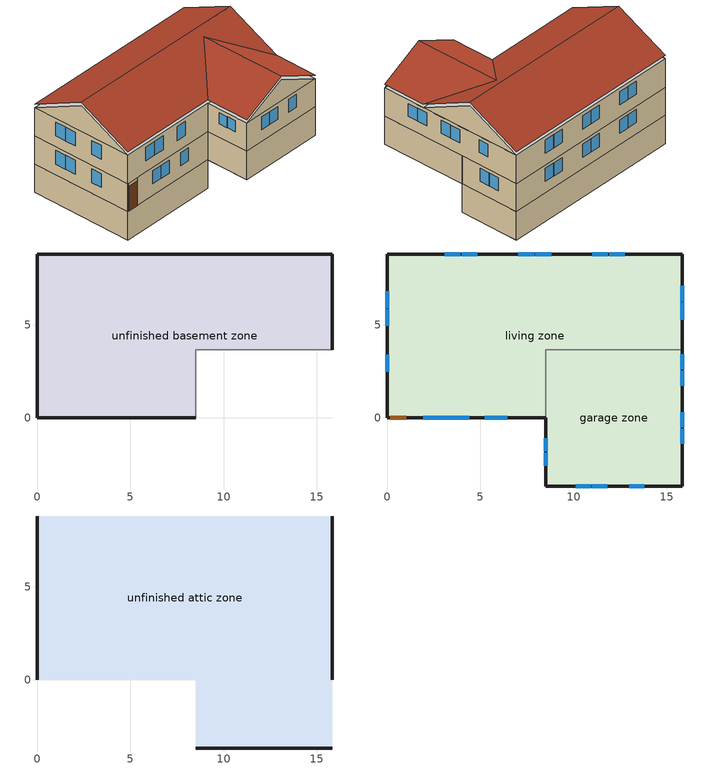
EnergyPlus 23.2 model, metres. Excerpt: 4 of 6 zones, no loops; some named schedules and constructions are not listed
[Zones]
unfinished basement zone
 floor foundation (FloorFndGrndUnfinB): 0,0 0,8.8 15.84,8.8 15.84,3.66 8.52,3.66 8.52,0 z-2.44
 wall foundation (WallFndGrndUnfinB): 15.84,3.66 15.84,8.8 0,8.8 0,0 8.52,0 z-2.44:0
 wall adiabatic (WallIntUnfinUninsUnfin): 8.52,0 8.52,3.66 15.84,3.66 z-2.44:0
garage zone
 floor foundation (FloorFndGrndUnfinSlab): 8.52,-3.66 8.52,3.66 15.84,3.66 15.84,-3.66 z0
 wall outside (WallExtUninsUnfin): 8.52,0 8.52,-3.66 15.84,-3.66 15.84,3.66 z0:2.44
 wall to living zone (WallIntFinInsUnfin Reversed): 15.84,3.66 8.52,3.66 8.52,0 z0:2.44
living zone
 floor to garage zone (FloorFinInsUnfin): 15.84,3.66 15.84,-3.66 8.52,-3.66 8.52,3.66 z2.44
 floor to unfinished basement zone (FloorUnfinBInsFin Reversed): 0,0 0,8.8 15.84,8.8 15.84,3.66 8.52,3.66 8.52,0 z0
 wall outside (WallExtInsFin): 15.84,3.66 15.84,8.8 0,8.8 0,0 0.13,0 1.05,0 8.52,0 z0:2.44; 0,8.8 0,0 8.52,0 8.52,-3.66 15.84,-3.66 15.84,8.8 0,8.8 z2.44:4.88
 window (WindowConstruction): 15.84,5.36 15.84,6.2 / 15.84,6.26 15.84,7.1 z1.01:2.13; 2.68,0 3.51,0 / 3.57,0 4.4,0 / 5.62,0 6.45,0 z1.03:2.13; 0,6.79 0,5.9 / 0,5.84 0,4.94 / 0,3.38 0,2.48 z3.38:4.57; 12.76,8.8 11.91,8.8 / 11.85,8.8 11,8.8 / 8.8,8.8 7.95,8.8 / 7.89,8.8 7.04,8.8 / 4.84,8.8 3.99,8.8 / 3.93,8.8 3.08,8.8 z3.44:4.57; 15.84,-1.4 15.84,-0.57 / 15.84,-0.51 15.84,0.31 / 15.84,1.71 15.84,2.54 / 15.84,2.6 15.84,3.43 / 15.84,5.27 15.84,6.1 z3.47:4.57; 10.11,-3.66 10.93,-3.66 / 10.99,-3.66 11.81,-3.66 / 12.99,-3.66 13.81,-3.66 z3.48:4.57; 8.52,-1.09 8.52,-1.8 / 8.52,-1.86 8.52,-2.57 z3.63:4.57; 1.93,0 2.81,0 / 2.87,0 3.76,0 / 5.24,0 6.12,0 z3.39:4.57; 0,6.79 0,5.9 / 0,5.84 0,4.94 / 0,3.38 0,2.48 z0.94:2.13; 12.76,8.8 11.91,8.8 / 11.85,8.8 11,8.8 / 8.8,8.8 7.95,8.8 / 7.89,8.8 7.04,8.8 / 4.84,8.8 3.99,8.8 / 3.93,8.8 3.08,8.8 z1:2.13
 door (Door): 0.15,0 1.02,0 z0:2.13
unfinished attic zone
 floor to living zone (FloorFinInsUnfinAttic): 15.84,8.8 15.84,0 0,0 0,8.8 z4.88; 8.52,-3.66 8.52,0 15.84,0 15.84,-3.66 z4.88
 wall outside (WallExtUninsUnfin): 0,4.4,7.08 0,8.8,4.88 0,0,4.88; 15.84,4.4,7.08 15.84,0,4.88 15.84,8.8,4.88; 8.52,-3.66,4.88 15.84,-3.66,4.88 12.18,-3.66,6.71
 roof outside (RoofUnfinInsExt): 0,4.4,7.38 15.84,4.4,7.38 15.84,8.8,5.18 0,8.8,5.18; 8.52,0,5.18 8.52,-3.66,5.18 12.18,-3.66,7.01 12.18,3.66,7.01; 15.84,0,5.18 12.18,3.66,7.01 12.18,-3.66,7.01 15.84,-3.66,5.18; 0,4.4,7.38 0,0,5.18 8.52,0,5.18 12.18,3.66,7.01 15.84,0,5.18 15.84,4.4,7.38
[Schedule:Week:Daily]
res hot water distribution schedule Week Rule - Nov4-Nov24: res hot water distribution schedule allday11, res hot water distribution schedule allday11, res hot water distribution schedule allday11, res hot water distribution schedule allday11, res hot water distribution schedule allday11, res hot water distribution schedule allday11, res hot water distribution schedule allday11, Schedule Day 9, Schedule Day 9, Schedule Day 9, Schedule Day 9, Schedule Day 9
res hot water distribution schedule Week Rule - Nov25-Dec1: res hot water distribution schedule allday11, res hot water distribution schedule allday11, res hot water distribution schedule allday11, res hot water distribution schedule allday11, res hot water distribution schedule allday11, res hot water distribution schedule allday11, res hot water distribution schedule allday12, Schedule Day 9, Schedule Day 9, Schedule Day 9, Schedule Day 9, Schedule Day 9
res hot water distribution schedule Week Rule - Dec2-Dec31: res hot water distribution schedule allday12, res hot water distribution schedule allday12, res hot water distribution schedule allday12, res hot water distribution schedule allday12, res hot water distribution schedule allday12, res hot water distribution schedule allday12, res hot water distribution schedule allday12, Schedule Day 9, Schedule Day 9, Schedule Day 9, Schedule Day 9, Schedule Day 9
res lighting exterior Week Rule - Jan1-Jan6: Schedule Day 31, res lighting exterior allday1, res lighting exterior allday1, res lighting exterior allday1, res lighting exterior allday1, res lighting exterior allday1, res lighting exterior allday1, Schedule Day 31, res lighting exterior summer design, res lighting exterior winter design, Schedule Day 31, Schedule Day 31
res lighting exterior Week Rule - Jan7-Jan27: res lighting exterior allday1, res lighting exterior allday1, res lighting exterior allday1, res lighting exterior allday1, res lighting exterior allday1, res lighting exterior allday1, res lighting exterior allday1, Schedule Day 31, res lighting exterior summer design, res lighting exterior winter design, Schedule Day 31, Schedule Day 31
res lighting exterior Week Rule - Jan28-Feb3: res lighting exterior allday1, res lighting exterior allday1, res lighting exterior allday1, res lighting exterior allday1, res lighting exterior allday2, res lighting exterior allday2, res lighting exterior allday2, Schedule Day 31, res lighting exterior summer design, res lighting exterior winter design, Schedule Day 31, Schedule Day 31
res lighting exterior Week Rule - Feb4-Feb24: res lighting exterior allday2, res lighting exterior allday2, res lighting exterior allday2, res lighting exterior allday2, res lighting exterior allday2, res lighting exterior allday2, res lighting exterior allday2, Schedule Day 31, res lighting exterior summer design, res lighting exterior winter design, Schedule Day 31, Schedule Day 31
res lighting exterior Week Rule - Feb25-Mar3: res lighting exterior allday2, res lighting exterior allday2, res lighting exterior allday2, res lighting exterior allday2, res lighting exterior allday3, res lighting exterior allday3, res lighting exterior allday3, Schedule Day 31, res lighting exterior summer design, res lighting exterior winter design, Schedule Day 31, Schedule Day 31
res lighting exterior Week Rule - Mar4-Mar31: res lighting exterior allday3, res lighting exterior allday3, res lighting exterior allday3, res lighting exterior allday3, res lighting exterior allday3, res lighting exterior allday3, res lighting exterior allday3, Schedule Day 31, res lighting exterior summer design, res lighting exterior winter design, Schedule Day 31, Schedule Day 31
res lighting exterior Week Rule - Apr1-Apr28: res lighting exterior allday4, res lighting exterior allday4, res lighting exterior allday4, res lighting exterior allday4, res lighting exterior allday4, res lighting exterior allday4, res lighting exterior allday4, Schedule Day 31, res lighting exterior summer design, res lighting exterior winter design, Schedule Day 31, Schedule Day 31
res lighting exterior Week Rule - Apr29-May5: res lighting exterior allday4, res lighting exterior allday4, res lighting exterior allday5, res lighting exterior allday5, res lighting exterior allday5, res lighting exterior allday5, res lighting exterior allday5, Schedule Day 31, res lighting exterior summer design, res lighting exterior winter design, Schedule Day 31, Schedule Day 31
res lighting exterior Week Rule - May6-May26: res lighting exterior allday5, res lighting exterior allday5, res lighting exterior allday5, res lighting exterior allday5, res lighting exterior allday5, res lighting exterior allday5, res lighting exterior allday5, Schedule Day 31, res lighting exterior summer design, res lighting exterior winter design, Schedule Day 31, Schedule Day 31
res lighting exterior Week Rule - May27-Jun2: res lighting exterior allday5, res lighting exterior allday5, res lighting exterior allday5, res lighting exterior allday5, res lighting exterior allday5, res lighting exterior allday6, res lighting exterior allday6, Schedule Day 31, res lighting exterior summer design, res lighting exterior winter design, Schedule Day 31, Schedule Day 31
res lighting exterior Week Rule - Jun3-Jun30: res lighting exterior allday6, res lighting exterior allday6, res lighting exterior allday6, res lighting exterior allday6, res lighting exterior allday6, res lighting exterior allday6, res lighting exterior allday6, Schedule Day 31, res lighting exterior summer design, res lighting exterior winter design, Schedule Day 31, Schedule Day 31
res lighting exterior Week Rule - Jul1-Jul28: res lighting exterior allday7, res lighting exterior allday7, res lighting exterior allday7, res lighting exterior allday7, res lighting exterior allday7, res lighting exterior allday7, res lighting exterior allday7, Schedule Day 31, res lighting exterior summer design, res lighting exterior winter design, Schedule Day 31, Schedule Day 31
res lighting exterior Week Rule - Jul29-Aug4: res lighting exterior allday7, res lighting exterior allday7, res lighting exterior allday7, res lighting exterior allday8, res lighting exterior allday8, res lighting exterior allday8, res lighting exterior allday8, Schedule Day 31, res lighting exterior summer design, res lighting exterior winter design, Schedule Day 31, Schedule Day 31
res lighting exterior Week Rule - Aug5-Aug25: res lighting exterior allday8, res lighting exterior allday8, res lighting exterior allday8, res lighting exterior allday8, res lighting exterior allday8, res lighting exterior allday8, res lighting exterior allday8, Schedule Day 31, res lighting exterior summer design, res lighting exterior winter design, Schedule Day 31, Schedule Day 31
res lighting exterior Week Rule - Aug26-Sep1: res lighting exterior allday8, res lighting exterior allday8, res lighting exterior allday8, res lighting exterior allday8, res lighting exterior allday8, res lighting exterior allday8, res lighting exterior allday9, Schedule Day 31, res lighting exterior summer design, res lighting exterior winter design, Schedule Day 31, Schedule Day 31
res lighting exterior Week Rule - Sep2-Sep29: res lighting exterior allday9, res lighting exterior allday9, res lighting exterior allday9, res lighting exterior allday9, res lighting exterior allday9, res lighting exterior allday9, res lighting exterior allday9, Schedule Day 31, res lighting exterior summer design, res lighting exterior winter design, Schedule Day 31, Schedule Day 31
res lighting exterior Week Rule - Sep30-Oct6: res lighting exterior allday9, res lighting exterior allday10, res lighting exterior allday10, res lighting exterior allday10, res lighting exterior allday10, res lighting exterior allday10, res lighting exterior allday10, Schedule Day 31, res lighting exterior summer design, res lighting exterior winter design, Schedule Day 31, Schedule Day 31
res lighting exterior Week Rule - Oct7-Oct27: res lighting exterior allday10, res lighting exterior allday10, res lighting exterior allday10, res lighting exterior allday10, res lighting exterior allday10, res lighting exterior allday10, res lighting exterior allday10, Schedule Day 31, res lighting exterior summer design, res lighting exterior winter design, Schedule Day 31, Schedule Day 31
res lighting exterior Week Rule - Oct28-Nov3: res lighting exterior allday10, res lighting exterior allday10, res lighting exterior allday10, res lighting exterior allday10, res lighting exterior allday11, res lighting exterior allday11, res lighting exterior allday11, Schedule Day 31, res lighting exterior summer design, res lighting exterior winter design, Schedule Day 31, Schedule Day 31
res lighting exterior Week Rule - Nov4-Nov24: res lighting exterior allday11, res lighting exterior allday11, res lighting exterior allday11, res lighting exterior allday11, res lighting exterior allday11, res lighting exterior allday11, res lighting exterior allday11, Schedule Day 31, res lighting exterior summer design, res lighting exterior winter design, Schedule Day 31, Schedule Day 31
res lighting exterior Week Rule - Nov25-Dec1: res lighting exterior allday11, res lighting exterior allday11, res lighting exterior allday11, res lighting exterior allday11, res lighting exterior allday11, res lighting exterior allday11, res lighting exterior allday12, Schedule Day 31, res lighting exterior summer design, res lighting exterior winter design, Schedule Day 31, Schedule Day 31
res lighting exterior Week Rule - Dec2-Dec31: res lighting exterior allday12, res lighting exterior allday12, res lighting exterior allday12, res lighting exterior allday12, res lighting exterior allday12, res lighting exterior allday12, res lighting exterior allday12, Schedule Day 31, res lighting exterior summer design, res lighting exterior winter design, Schedule Day 31, Schedule Day 31
res misc plug loads schedule Week Rule - Jan1-Jan6: Schedule Day 34, res misc plug loads schedule allday1, res misc plug loads schedule allday1, res misc plug loads schedule allday1, res misc plug loads schedule allday1, res misc plug loads schedule allday1, res misc plug loads schedule allday1, Schedule Day 34, res misc plug loads schedule summer design, res misc plug loads schedule winter design, Schedule Day 34, Schedule Day 34
res misc plug loads schedule Week Rule - Jan7-Jan27: res misc plug loads schedule allday1, res misc plug loads schedule allday1, res misc plug loads schedule allday1, res misc plug loads schedule allday1, res misc plug loads schedule allday1, res misc plug loads schedule allday1, res misc plug loads schedule allday1, Schedule Day 34, res misc plug loads schedule summer design, res misc plug loads schedule winter design, Schedule Day 34, Schedule Day 34
res misc plug loads schedule Week Rule - Jan28-Feb3: res misc plug loads schedule allday1, res misc plug loads schedule allday1, res misc plug loads schedule allday1, res misc plug loads schedule allday1, res misc plug loads schedule allday2, res misc plug loads schedule allday2, res misc plug loads schedule allday2, Schedule Day 34, res misc plug loads schedule summer design, res misc plug loads schedule winter design, Schedule Day 34, Schedule Day 34
res misc plug loads schedule Week Rule - Feb4-Feb24: res misc plug loads schedule allday2, res misc plug loads schedule allday2, res misc plug loads schedule allday2, res misc plug loads schedule allday2, res misc plug loads schedule allday2, res misc plug loads schedule allday2, res misc plug loads schedule allday2, Schedule Day 34, res misc plug loads schedule summer design, res misc plug loads schedule winter design, Schedule Day 34, Schedule Day 34
res misc plug loads schedule Week Rule - Feb25-Mar3: res misc plug loads schedule allday2, res misc plug loads schedule allday2, res misc plug loads schedule allday2, res misc plug loads schedule allday2, res misc plug loads schedule allday3, res misc plug loads schedule allday3, res misc plug loads schedule allday3, Schedule Day 34, res misc plug loads schedule summer design, res misc plug loads schedule winter design, Schedule Day 34, Schedule Day 34
res misc plug loads schedule Week Rule - Mar4-Mar31: res misc plug loads schedule allday3, res misc plug loads schedule allday3, res misc plug loads schedule allday3, res misc plug loads schedule allday3, res misc plug loads schedule allday3, res misc plug loads schedule allday3, res misc plug loads schedule allday3, Schedule Day 34, res misc plug loads schedule summer design, res misc plug loads schedule winter design, Schedule Day 34, Schedule Day 34
res misc plug loads schedule Week Rule - Apr1-Apr28: res misc plug loads schedule allday4, res misc plug loads schedule allday4, res misc plug loads schedule allday4, res misc plug loads schedule allday4, res misc plug loads schedule allday4, res misc plug loads schedule allday4, res misc plug loads schedule allday4, Schedule Day 34, res misc plug loads schedule summer design, res misc plug loads schedule winter design, Schedule Day 34, Schedule Day 34
res misc plug loads schedule Week Rule - Apr29-May5: res misc plug loads schedule allday4, res misc plug loads schedule allday4, res misc plug loads schedule allday5, res misc plug loads schedule allday5, res misc plug loads schedule allday5, res misc plug loads schedule allday5, res misc plug loads schedule allday5, Schedule Day 34, res misc plug loads schedule summer design, res misc plug loads schedule winter design, Schedule Day 34, Schedule Day 34
res misc plug loads schedule Week Rule - May6-May26: res misc plug loads schedule allday5, res misc plug loads schedule allday5, res misc plug loads schedule allday5, res misc plug loads schedule allday5, res misc plug loads schedule allday5, res misc plug loads schedule allday5, res misc plug loads schedule allday5, Schedule Day 34, res misc plug loads schedule summer design, res misc plug loads schedule winter design, Schedule Day 34, Schedule Day 34
res misc plug loads schedule Week Rule - May27-Jun2: res misc plug loads schedule allday5, res misc plug loads schedule allday5, res misc plug loads schedule allday5, res misc plug loads schedule allday5, res misc plug loads schedule allday5, res misc plug loads schedule allday6, res misc plug loads schedule allday6, Schedule Day 34, res misc plug loads schedule summer design, res misc plug loads schedule winter design, Schedule Day 34, Schedule Day 34
res misc plug loads schedule Week Rule - Jun3-Jun30: res misc plug loads schedule allday6, res misc plug loads schedule allday6, res misc plug loads schedule allday6, res misc plug loads schedule allday6, res misc plug loads schedule allday6, res misc plug loads schedule allday6, res misc plug loads schedule allday6, Schedule Day 34, res misc plug loads schedule summer design, res misc plug loads schedule winter design, Schedule Day 34, Schedule Day 34
res misc plug loads schedule Week Rule - Jul1-Jul28: res misc plug loads schedule allday7, res misc plug loads schedule allday7, res misc plug loads schedule allday7, res misc plug loads schedule allday7, res misc plug loads schedule allday7, res misc plug loads schedule allday7, res misc plug loads schedule allday7, Schedule Day 34, res misc plug loads schedule summer design, res misc plug loads schedule winter design, Schedule Day 34, Schedule Day 34
res misc plug loads schedule Week Rule - Jul29-Aug4: res misc plug loads schedule allday7, res misc plug loads schedule allday7, res misc plug loads schedule allday7, res misc plug loads schedule allday8, res misc plug loads schedule allday8, res misc plug loads schedule allday8, res misc plug loads schedule allday8, Schedule Day 34, res misc plug loads schedule summer design, res misc plug loads schedule winter design, Schedule Day 34, Schedule Day 34
res misc plug loads schedule Week Rule - Aug5-Aug25: res misc plug loads schedule allday8, res misc plug loads schedule allday8, res misc plug loads schedule allday8, res misc plug loads schedule allday8, res misc plug loads schedule allday8, res misc plug loads schedule allday8, res misc plug loads schedule allday8, Schedule Day 34, res misc plug loads schedule summer design, res misc plug loads schedule winter design, Schedule Day 34, Schedule Day 34
res misc plug loads schedule Week Rule - Aug26-Sep1: res misc plug loads schedule allday8, res misc plug loads schedule allday8, res misc plug loads schedule allday8, res misc plug loads schedule allday8, res misc plug loads schedule allday8, res misc plug loads schedule allday8, res misc plug loads schedule allday9, Schedule Day 34, res misc plug loads schedule summer design, res misc plug loads schedule winter design, Schedule Day 34, Schedule Day 34
res misc plug loads schedule Week Rule - Sep2-Sep29: res misc plug loads schedule allday9, res misc plug loads schedule allday9, res misc plug loads schedule allday9, res misc plug loads schedule allday9, res misc plug loads schedule allday9, res misc plug loads schedule allday9, res misc plug loads schedule allday9, Schedule Day 34, res misc plug loads schedule summer design, res misc plug loads schedule winter design, Schedule Day 34, Schedule Day 34
res misc plug loads schedule Week Rule - Sep30-Oct6: res misc plug loads schedule allday9, res misc plug loads schedule allday10, res misc plug loads schedule allday10, res misc plug loads schedule allday10, res misc plug loads schedule allday10, res misc plug loads schedule allday10, res misc plug loads schedule allday10, Schedule Day 34, res misc plug loads schedule summer design, res misc plug loads schedule winter design, Schedule Day 34, Schedule Day 34
res misc plug loads schedule Week Rule - Oct7-Oct27: res misc plug loads schedule allday10, res misc plug loads schedule allday10, res misc plug loads schedule allday10, res misc plug loads schedule allday10, res misc plug loads schedule allday10, res misc plug loads schedule allday10, res misc plug loads schedule allday10, Schedule Day 34, res misc plug loads schedule summer design, res misc plug loads schedule winter design, Schedule Day 34, Schedule Day 34
res misc plug loads schedule Week Rule - Oct28-Nov3: res misc plug loads schedule allday10, res misc plug loads schedule allday10, res misc plug loads schedule allday10, res misc plug loads schedule allday10, res misc plug loads schedule allday11, res misc plug loads schedule allday11, res misc plug loads schedule allday11, Schedule Day 34, res misc plug loads schedule summer design, res misc plug loads schedule winter design, Schedule Day 34, Schedule Day 34
res misc plug loads schedule Week Rule - Nov4-Nov24: res misc plug loads schedule allday11, res misc plug loads schedule allday11, res misc plug loads schedule allday11, res misc plug loads schedule allday11, res misc plug loads schedule allday11, res misc plug loads schedule allday11, res misc plug loads schedule allday11, Schedule Day 34, res misc plug loads schedule summer design, res misc plug loads schedule winter design, Schedule Day 34, Schedule Day 34
res misc plug loads schedule Week Rule - Nov25-Dec1: res misc plug loads schedule allday11, res misc plug loads schedule allday11, res misc plug loads schedule allday11, res misc plug loads schedule allday11, res misc plug loads schedule allday11, res misc plug loads schedule allday11, res misc plug loads schedule allday12, Schedule Day 34, res misc plug loads schedule summer design, res misc plug loads schedule winter design, Schedule Day 34, Schedule Day 34
res misc plug loads schedule Week Rule - Dec2-Dec31: res misc plug loads schedule allday12, res misc plug loads schedule allday12, res misc plug loads schedule allday12, res misc plug loads schedule allday12, res misc plug loads schedule allday12, res misc plug loads schedule allday12, res misc plug loads schedule allday12, Schedule Day 34, res misc plug loads schedule summer design, res misc plug loads schedule winter design, Schedule Day 34, Schedule Day 34
res mv_1 bath exhaust schedule Week Rule - Jan1-Jan6: Schedule Day 40, res mv_1 bath exhaust schedule allday1, res mv_1 bath exhaust schedule allday1, res mv_1 bath exhaust schedule allday1, res mv_1 bath exhaust schedule allday1, res mv_1 bath exhaust schedule allday1, res mv_1 bath exhaust schedule allday1, Schedule Day 40, res mv_1 bath exhaust schedule summer design, res mv_1 bath exhaust schedule winter design, Schedule Day 40, Schedule Day 40
res mv_1 bath exhaust schedule Week Rule - Jan7-Jan27: res mv_1 bath exhaust schedule allday1, res mv_1 bath exhaust schedule allday1, res mv_1 bath exhaust schedule allday1, res mv_1 bath exhaust schedule allday1, res mv_1 bath exhaust schedule allday1, res mv_1 bath exhaust schedule allday1, res mv_1 bath exhaust schedule allday1, Schedule Day 40, res mv_1 bath exhaust schedule summer design, res mv_1 bath exhaust schedule winter design, Schedule Day 40, Schedule Day 40
res mv_1 bath exhaust schedule Week Rule - Jan28-Feb3: res mv_1 bath exhaust schedule allday1, res mv_1 bath exhaust schedule allday1, res mv_1 bath exhaust schedule allday1, res mv_1 bath exhaust schedule allday1, res mv_1 bath exhaust schedule allday2, res mv_1 bath exhaust schedule allday2, res mv_1 bath exhaust schedule allday2, Schedule Day 40, res mv_1 bath exhaust schedule summer design, res mv_1 bath exhaust schedule winter design, Schedule Day 40, Schedule Day 40
res mv_1 bath exhaust schedule Week Rule - Feb4-Feb24: res mv_1 bath exhaust schedule allday2, res mv_1 bath exhaust schedule allday2, res mv_1 bath exhaust schedule allday2, res mv_1 bath exhaust schedule allday2, res mv_1 bath exhaust schedule allday2, res mv_1 bath exhaust schedule allday2, res mv_1 bath exhaust schedule allday2, Schedule Day 40, res mv_1 bath exhaust schedule summer design, res mv_1 bath exhaust schedule winter design, Schedule Day 40, Schedule Day 40
res mv_1 bath exhaust schedule Week Rule - Feb25-Mar3: res mv_1 bath exhaust schedule allday2, res mv_1 bath exhaust schedule allday2, res mv_1 bath exhaust schedule allday2, res mv_1 bath exhaust schedule allday2, res mv_1 bath exhaust schedule allday3, res mv_1 bath exhaust schedule allday3, res mv_1 bath exhaust schedule allday3, Schedule Day 40, res mv_1 bath exhaust schedule summer design, res mv_1 bath exhaust schedule winter design, Schedule Day 40, Schedule Day 40
res mv_1 bath exhaust schedule Week Rule - Mar4-Mar31: res mv_1 bath exhaust schedule allday3, res mv_1 bath exhaust schedule allday3, res mv_1 bath exhaust schedule allday3, res mv_1 bath exhaust schedule allday3, res mv_1 bath exhaust schedule allday3, res mv_1 bath exhaust schedule allday3, res mv_1 bath exhaust schedule allday3, Schedule Day 40, res mv_1 bath exhaust schedule summer design, res mv_1 bath exhaust schedule winter design, Schedule Day 40, Schedule Day 40
res mv_1 bath exhaust schedule Week Rule - Apr1-Apr28: res mv_1 bath exhaust schedule allday4, res mv_1 bath exhaust schedule allday4, res mv_1 bath exhaust schedule allday4, res mv_1 bath exhaust schedule allday4, res mv_1 bath exhaust schedule allday4, res mv_1 bath exhaust schedule allday4, res mv_1 bath exhaust schedule allday4, Schedule Day 40, res mv_1 bath exhaust schedule summer design, res mv_1 bath exhaust schedule winter design, Schedule Day 40, Schedule Day 40
res mv_1 bath exhaust schedule Week Rule - Apr29-May5: res mv_1 bath exhaust schedule allday4, res mv_1 bath exhaust schedule allday4, res mv_1 bath exhaust schedule allday5, res mv_1 bath exhaust schedule allday5, res mv_1 bath exhaust schedule allday5, res mv_1 bath exhaust schedule allday5, res mv_1 bath exhaust schedule allday5, Schedule Day 40, res mv_1 bath exhaust schedule summer design, res mv_1 bath exhaust schedule winter design, Schedule Day 40, Schedule Day 40
res mv_1 bath exhaust schedule Week Rule - May6-May26: res mv_1 bath exhaust schedule allday5, res mv_1 bath exhaust schedule allday5, res mv_1 bath exhaust schedule allday5, res mv_1 bath exhaust schedule allday5, res mv_1 bath exhaust schedule allday5, res mv_1 bath exhaust schedule allday5, res mv_1 bath exhaust schedule allday5, Schedule Day 40, res mv_1 bath exhaust schedule summer design, res mv_1 bath exhaust schedule winter design, Schedule Day 40, Schedule Day 40
res mv_1 bath exhaust schedule Week Rule - May27-Jun2: res mv_1 bath exhaust schedule allday5, res mv_1 bath exhaust schedule allday5, res mv_1 bath exhaust schedule allday5, res mv_1 bath exhaust schedule allday5, res mv_1 bath exhaust schedule allday5, res mv_1 bath exhaust schedule allday6, res mv_1 bath exhaust schedule allday6, Schedule Day 40, res mv_1 bath exhaust schedule summer design, res mv_1 bath exhaust schedule winter design, Schedule Day 40, Schedule Day 40
res mv_1 bath exhaust schedule Week Rule - Jun3-Jun30: res mv_1 bath exhaust schedule allday6, res mv_1 bath exhaust schedule allday6, res mv_1 bath exhaust schedule allday6, res mv_1 bath exhaust schedule allday6, res mv_1 bath exhaust schedule allday6, res mv_1 bath exhaust schedule allday6, res mv_1 bath exhaust schedule allday6, Schedule Day 40, res mv_1 bath exhaust schedule summer design, res mv_1 bath exhaust schedule winter design, Schedule Day 40, Schedule Day 40
res mv_1 bath exhaust schedule Week Rule - Jul1-Jul28: res mv_1 bath exhaust schedule allday7, res mv_1 bath exhaust schedule allday7, res mv_1 bath exhaust schedule allday7, res mv_1 bath exhaust schedule allday7, res mv_1 bath exhaust schedule allday7, res mv_1 bath exhaust schedule allday7, res mv_1 bath exhaust schedule allday7, Schedule Day 40, res mv_1 bath exhaust schedule summer design, res mv_1 bath exhaust schedule winter design, Schedule Day 40, Schedule Day 40
res mv_1 bath exhaust schedule Week Rule - Jul29-Aug4: res mv_1 bath exhaust schedule allday7, res mv_1 bath exhaust schedule allday7, res mv_1 bath exhaust schedule allday7, res mv_1 bath exhaust schedule allday8, res mv_1 bath exhaust schedule allday8, res mv_1 bath exhaust schedule allday8, res mv_1 bath exhaust schedule allday8, Schedule Day 40, res mv_1 bath exhaust schedule summer design, res mv_1 bath exhaust schedule winter design, Schedule Day 40, Schedule Day 40
res mv_1 bath exhaust schedule Week Rule - Aug5-Aug25: res mv_1 bath exhaust schedule allday8, res mv_1 bath exhaust schedule allday8, res mv_1 bath exhaust schedule allday8, res mv_1 bath exhaust schedule allday8, res mv_1 bath exhaust schedule allday8, res mv_1 bath exhaust schedule allday8, res mv_1 bath exhaust schedule allday8, Schedule Day 40, res mv_1 bath exhaust schedule summer design, res mv_1 bath exhaust schedule winter design, Schedule Day 40, Schedule Day 40
res mv_1 bath exhaust schedule Week Rule - Aug26-Sep1: res mv_1 bath exhaust schedule allday8, res mv_1 bath exhaust schedule allday8, res mv_1 bath exhaust schedule allday8, res mv_1 bath exhaust schedule allday8, res mv_1 bath exhaust schedule allday8, res mv_1 bath exhaust schedule allday8, res mv_1 bath exhaust schedule allday9, Schedule Day 40, res mv_1 bath exhaust schedule summer design, res mv_1 bath exhaust schedule winter design, Schedule Day 40, Schedule Day 40
res mv_1 bath exhaust schedule Week Rule - Sep2-Sep29: res mv_1 bath exhaust schedule allday9, res mv_1 bath exhaust schedule allday9, res mv_1 bath exhaust schedule allday9, res mv_1 bath exhaust schedule allday9, res mv_1 bath exhaust schedule allday9, res mv_1 bath exhaust schedule allday9, res mv_1 bath exhaust schedule allday9, Schedule Day 40, res mv_1 bath exhaust schedule summer design, res mv_1 bath exhaust schedule winter design, Schedule Day 40, Schedule Day 40
res mv_1 bath exhaust schedule Week Rule - Sep30-Oct6: res mv_1 bath exhaust schedule allday9, res mv_1 bath exhaust schedule allday10, res mv_1 bath exhaust schedule allday10, res mv_1 bath exhaust schedule allday10, res mv_1 bath exhaust schedule allday10, res mv_1 bath exhaust schedule allday10, res mv_1 bath exhaust schedule allday10, Schedule Day 40, res mv_1 bath exhaust schedule summer design, res mv_1 bath exhaust schedule winter design, Schedule Day 40, Schedule Day 40
res mv_1 bath exhaust schedule Week Rule - Oct7-Oct27: res mv_1 bath exhaust schedule allday10, res mv_1 bath exhaust schedule allday10, res mv_1 bath exhaust schedule allday10, res mv_1 bath exhaust schedule allday10, res mv_1 bath exhaust schedule allday10, res mv_1 bath exhaust schedule allday10, res mv_1 bath exhaust schedule allday10, Schedule Day 40, res mv_1 bath exhaust schedule summer design, res mv_1 bath exhaust schedule winter design, Schedule Day 40, Schedule Day 40
res mv_1 bath exhaust schedule Week Rule - Oct28-Nov3: res mv_1 bath exhaust schedule allday10, res mv_1 bath exhaust schedule allday10, res mv_1 bath exhaust schedule allday10, res mv_1 bath exhaust schedule allday10, res mv_1 bath exhaust schedule allday11, res mv_1 bath exhaust schedule allday11, res mv_1 bath exhaust schedule allday11, Schedule Day 40, res mv_1 bath exhaust schedule summer design, res mv_1 bath exhaust schedule winter design, Schedule Day 40, Schedule Day 40
res mv_1 bath exhaust schedule Week Rule - Nov4-Nov24: res mv_1 bath exhaust schedule allday11, res mv_1 bath exhaust schedule allday11, res mv_1 bath exhaust schedule allday11, res mv_1 bath exhaust schedule allday11, res mv_1 bath exhaust schedule allday11, res mv_1 bath exhaust schedule allday11, res mv_1 bath exhaust schedule allday11, Schedule Day 40, res mv_1 bath exhaust schedule summer design, res mv_1 bath exhaust schedule winter design, Schedule Day 40, Schedule Day 40
res mv_1 bath exhaust schedule Week Rule - Nov25-Dec1: res mv_1 bath exhaust schedule allday11, res mv_1 bath exhaust schedule allday11, res mv_1 bath exhaust schedule allday11, res mv_1 bath exhaust schedule allday11, res mv_1 bath exhaust schedule allday11, res mv_1 bath exhaust schedule allday11, res mv_1 bath exhaust schedule allday12, Schedule Day 40, res mv_1 bath exhaust schedule summer design, res mv_1 bath exhaust schedule winter design, Schedule Day 40, Schedule Day 40
res mv_1 bath exhaust schedule Week Rule - Dec2-Dec31: res mv_1 bath exhaust schedule allday12, res mv_1 bath exhaust schedule allday12, res mv_1 bath exhaust schedule allday12, res mv_1 bath exhaust schedule allday12, res mv_1 bath exhaust schedule allday12, res mv_1 bath exhaust schedule allday12, res mv_1 bath exhaust schedule allday12, Schedule Day 40, res mv_1 bath exhaust schedule summer design, res mv_1 bath exhaust schedule winter design, Schedule Day 40, Schedule Day 40
res mv_1 dryer exhaust schedule Week Rule - Jan1-Jan6: Schedule Day 41, res mv_1 dryer exhaust schedule allday1, res mv_1 dryer exhaust schedule allday2, res mv_1 dryer exhaust schedule allday3, res mv_1 dryer exhaust schedule allday4, res mv_1 dryer exhaust schedule allday5, res mv_1 dryer exhaust schedule allday6, Schedule Day 41, Schedule Day 41, Schedule Day 41, Schedule Day 41, Schedule Day 41
res mv_1 dryer exhaust schedule Week Rule - Jan7-Dec31: res mv_1 dryer exhaust schedule allday7, res mv_1 dryer exhaust schedule allday1, res mv_1 dryer exhaust schedule allday2, res mv_1 dryer exhaust schedule allday3, res mv_1 dryer exhaust schedule allday4, res mv_1 dryer exhaust schedule allday5, res mv_1 dryer exhaust schedule allday6, Schedule Day 41, Schedule Day 41, Schedule Day 41, Schedule Day 41, Schedule Day 41
res mv_1 range exhaust schedule Week Rule - Jan1-Jan6: Schedule Day 39, res mv_1 range exhaust schedule allday1, res mv_1 range exhaust schedule allday1, res mv_1 range exhaust schedule allday1, res mv_1 range exhaust schedule allday1, res mv_1 range exhaust schedule allday1, res mv_1 range exhaust schedule allday1, Schedule Day 39, res mv_1 range exhaust schedule summer design, res mv_1 range exhaust schedule winter design, Schedule Day 39, Schedule Day 39
res mv_1 range exhaust schedule Week Rule - Jan7-Jan27: res mv_1 range exhaust schedule allday1, res mv_1 range exhaust schedule allday1, res mv_1 range exhaust schedule allday1, res mv_1 range exhaust schedule allday1, res mv_1 range exhaust schedule allday1, res mv_1 range exhaust schedule allday1, res mv_1 range exhaust schedule allday1, Schedule Day 39, res mv_1 range exhaust schedule summer design, res mv_1 range exhaust schedule winter design, Schedule Day 39, Schedule Day 39
res mv_1 range exhaust schedule Week Rule - Jan28-Feb3: res mv_1 range exhaust schedule allday1, res mv_1 range exhaust schedule allday1, res mv_1 range exhaust schedule allday1, res mv_1 range exhaust schedule allday1, res mv_1 range exhaust schedule allday2, res mv_1 range exhaust schedule allday2, res mv_1 range exhaust schedule allday2, Schedule Day 39, res mv_1 range exhaust schedule summer design, res mv_1 range exhaust schedule winter design, Schedule Day 39, Schedule Day 39
res mv_1 range exhaust schedule Week Rule - Feb4-Feb24: res mv_1 range exhaust schedule allday2, res mv_1 range exhaust schedule allday2, res mv_1 range exhaust schedule allday2, res mv_1 range exhaust schedule allday2, res mv_1 range exhaust schedule allday2, res mv_1 range exhaust schedule allday2, res mv_1 range exhaust schedule allday2, Schedule Day 39, res mv_1 range exhaust schedule summer design, res mv_1 range exhaust schedule winter design, Schedule Day 39, Schedule Day 39
res mv_1 range exhaust schedule Week Rule - Feb25-Mar3: res mv_1 range exhaust schedule allday2, res mv_1 range exhaust schedule allday2, res mv_1 range exhaust schedule allday2, res mv_1 range exhaust schedule allday2, res mv_1 range exhaust schedule allday3, res mv_1 range exhaust schedule allday3, res mv_1 range exhaust schedule allday3, Schedule Day 39, res mv_1 range exhaust schedule summer design, res mv_1 range exhaust schedule winter design, Schedule Day 39, Schedule Day 39
res mv_1 range exhaust schedule Week Rule - Mar4-Mar31: res mv_1 range exhaust schedule allday3, res mv_1 range exhaust schedule allday3, res mv_1 range exhaust schedule allday3, res mv_1 range exhaust schedule allday3, res mv_1 range exhaust schedule allday3, res mv_1 range exhaust schedule allday3, res mv_1 range exhaust schedule allday3, Schedule Day 39, res mv_1 range exhaust schedule summer design, res mv_1 range exhaust schedule winter design, Schedule Day 39, Schedule Day 39
res mv_1 range exhaust schedule Week Rule - Apr1-Apr28: res mv_1 range exhaust schedule allday4, res mv_1 range exhaust schedule allday4, res mv_1 range exhaust schedule allday4, res mv_1 range exhaust schedule allday4, res mv_1 range exhaust schedule allday4, res mv_1 range exhaust schedule allday4, res mv_1 range exhaust schedule allday4, Schedule Day 39, res mv_1 range exhaust schedule summer design, res mv_1 range exhaust schedule winter design, Schedule Day 39, Schedule Day 39
res mv_1 range exhaust schedule Week Rule - Apr29-May5: res mv_1 range exhaust schedule allday4, res mv_1 range exhaust schedule allday4, res mv_1 range exhaust schedule allday5, res mv_1 range exhaust schedule allday5, res mv_1 range exhaust schedule allday5, res mv_1 range exhaust schedule allday5, res mv_1 range exhaust schedule allday5, Schedule Day 39, res mv_1 range exhaust schedule summer design, res mv_1 range exhaust schedule winter design, Schedule Day 39, Schedule Day 39
res mv_1 range exhaust schedule Week Rule - May6-May26: res mv_1 range exhaust schedule allday5, res mv_1 range exhaust schedule allday5, res mv_1 range exhaust schedule allday5, res mv_1 range exhaust schedule allday5, res mv_1 range exhaust schedule allday5, res mv_1 range exhaust schedule allday5, res mv_1 range exhaust schedule allday5, Schedule Day 39, res mv_1 range exhaust schedule summer design, res mv_1 range exhaust schedule winter design, Schedule Day 39, Schedule Day 39
res mv_1 range exhaust schedule Week Rule - May27-Jun2: res mv_1 range exhaust schedule allday5, res mv_1 range exhaust schedule allday5, res mv_1 range exhaust schedule allday5, res mv_1 range exhaust schedule allday5, res mv_1 range exhaust schedule allday5, res mv_1 range exhaust schedule allday6, res mv_1 range exhaust schedule allday6, Schedule Day 39, res mv_1 range exhaust schedule summer design, res mv_1 range exhaust schedule winter design, Schedule Day 39, Schedule Day 39
res mv_1 range exhaust schedule Week Rule - Jun3-Jun30: res mv_1 range exhaust schedule allday6, res mv_1 range exhaust schedule allday6, res mv_1 range exhaust schedule allday6, res mv_1 range exhaust schedule allday6, res mv_1 range exhaust schedule allday6, res mv_1 range exhaust schedule allday6, res mv_1 range exhaust schedule allday6, Schedule Day 39, res mv_1 range exhaust schedule summer design, res mv_1 range exhaust schedule winter design, Schedule Day 39, Schedule Day 39
res mv_1 range exhaust schedule Week Rule - Jul1-Jul28: res mv_1 range exhaust schedule allday7, res mv_1 range exhaust schedule allday7, res mv_1 range exhaust schedule allday7, res mv_1 range exhaust schedule allday7, res mv_1 range exhaust schedule allday7, res mv_1 range exhaust schedule allday7, res mv_1 range exhaust schedule allday7, Schedule Day 39, res mv_1 range exhaust schedule summer design, res mv_1 range exhaust schedule winter design, Schedule Day 39, Schedule Day 39
res mv_1 range exhaust schedule Week Rule - Jul29-Aug4: res mv_1 range exhaust schedule allday7, res mv_1 range exhaust schedule allday7, res mv_1 range exhaust schedule allday7, res mv_1 range exhaust schedule allday8, res mv_1 range exhaust schedule allday8, res mv_1 range exhaust schedule allday8, res mv_1 range exhaust schedule allday8, Schedule Day 39, res mv_1 range exhaust schedule summer design, res mv_1 range exhaust schedule winter design, Schedule Day 39, Schedule Day 39
res mv_1 range exhaust schedule Week Rule - Aug5-Aug25: res mv_1 range exhaust schedule allday8, res mv_1 range exhaust schedule allday8, res mv_1 range exhaust schedule allday8, res mv_1 range exhaust schedule allday8, res mv_1 range exhaust schedule allday8, res mv_1 range exhaust schedule allday8, res mv_1 range exhaust schedule allday8, Schedule Day 39, res mv_1 range exhaust schedule summer design, res mv_1 range exhaust schedule winter design, Schedule Day 39, Schedule Day 39
res mv_1 range exhaust schedule Week Rule - Aug26-Sep1: res mv_1 range exhaust schedule allday8, res mv_1 range exhaust schedule allday8, res mv_1 range exhaust schedule allday8, res mv_1 range exhaust schedule allday8, res mv_1 range exhaust schedule allday8, res mv_1 range exhaust schedule allday8, res mv_1 range exhaust schedule allday9, Schedule Day 39, res mv_1 range exhaust schedule summer design, res mv_1 range exhaust schedule winter design, Schedule Day 39, Schedule Day 39
res mv_1 range exhaust schedule Week Rule - Sep2-Sep29: res mv_1 range exhaust schedule allday9, res mv_1 range exhaust schedule allday9, res mv_1 range exhaust schedule allday9, res mv_1 range exhaust schedule allday9, res mv_1 range exhaust schedule allday9, res mv_1 range exhaust schedule allday9, res mv_1 range exhaust schedule allday9, Schedule Day 39, res mv_1 range exhaust schedule summer design, res mv_1 range exhaust schedule winter design, Schedule Day 39, Schedule Day 39
res mv_1 range exhaust schedule Week Rule - Sep30-Oct6: res mv_1 range exhaust schedule allday9, res mv_1 range exhaust schedule allday10, res mv_1 range exhaust schedule allday10, res mv_1 range exhaust schedule allday10, res mv_1 range exhaust schedule allday10, res mv_1 range exhaust schedule allday10, res mv_1 range exhaust schedule allday10, Schedule Day 39, res mv_1 range exhaust schedule summer design, res mv_1 range exhaust schedule winter design, Schedule Day 39, Schedule Day 39
res mv_1 range exhaust schedule Week Rule - Oct7-Oct27: res mv_1 range exhaust schedule allday10, res mv_1 range exhaust schedule allday10, res mv_1 range exhaust schedule allday10, res mv_1 range exhaust schedule allday10, res mv_1 range exhaust schedule allday10, res mv_1 range exhaust schedule allday10, res mv_1 range exhaust schedule allday10, Schedule Day 39, res mv_1 range exhaust schedule summer design, res mv_1 range exhaust schedule winter design, Schedule Day 39, Schedule Day 39
res mv_1 range exhaust schedule Week Rule - Oct28-Nov3: res mv_1 range exhaust schedule allday10, res mv_1 range exhaust schedule allday10, res mv_1 range exhaust schedule allday10, res mv_1 range exhaust schedule allday10, res mv_1 range exhaust schedule allday11, res mv_1 range exhaust schedule allday11, res mv_1 range exhaust schedule allday11, Schedule Day 39, res mv_1 range exhaust schedule summer design, res mv_1 range exhaust schedule winter design, Schedule Day 39, Schedule Day 39
res mv_1 range exhaust schedule Week Rule - Nov4-Nov24: res mv_1 range exhaust schedule allday11, res mv_1 range exhaust schedule allday11, res mv_1 range exhaust schedule allday11, res mv_1 range exhaust schedule allday11, res mv_1 range exhaust schedule allday11, res mv_1 range exhaust schedule allday11, res mv_1 range exhaust schedule allday11, Schedule Day 39, res mv_1 range exhaust schedule summer design, res mv_1 range exhaust schedule winter design, Schedule Day 39, Schedule Day 39
res mv_1 range exhaust schedule Week Rule - Nov25-Dec1: res mv_1 range exhaust schedule allday11, res mv_1 range exhaust schedule allday11, res mv_1 range exhaust schedule allday11, res mv_1 range exhaust schedule allday11, res mv_1 range exhaust schedule allday11, res mv_1 range exhaust schedule allday11, res mv_1 range exhaust schedule allday12, Schedule Day 39, res mv_1 range exhaust schedule summer design, res mv_1 range exhaust schedule winter design, Schedule Day 39, Schedule Day 39
res mv_1 range exhaust schedule Week Rule - Dec2-Dec31: res mv_1 range exhaust schedule allday12, res mv_1 range exhaust schedule allday12, res mv_1 range exhaust schedule allday12, res mv_1 range exhaust schedule allday12, res mv_1 range exhaust schedule allday12, res mv_1 range exhaust schedule allday12, res mv_1 range exhaust schedule allday12, Schedule Day 39, res mv_1 range exhaust schedule summer design, res mv_1 range exhaust schedule winter design, Schedule Day 39, Schedule Day 39
res nv_1 avail schedule Week Rule - Jan1-Jan27: Schedule Day 36, res nv_1 availability schedule allday1 on, Schedule Day 36, res nv_1 availability schedule allday1 on, Schedule Day 36, res nv_1 availability schedule allday1 on, Schedule Day 36, Schedule Day 36, Schedule Day 36, Schedule Day 36, Schedule Day 36, Schedule Day 36
res nv_1 avail schedule Week Rule - Jan28-Feb3: Schedule Day 36, res nv_1 availability schedule allday1 on, Schedule Day 36, res nv_1 availability schedule allday1 on, Schedule Day 36, res nv_1 availability schedule allday1 on 1, Schedule Day 36, Schedule Day 36, Schedule Day 36, Schedule Day 36, Schedule Day 36, Schedule Day 36
res nv_1 avail schedule Week Rule - Feb4-Feb24: Schedule Day 36, res nv_1 availability schedule allday1 on 1, Schedule Day 36, res nv_1 availability schedule allday1 on 1, Schedule Day 36, res nv_1 availability schedule allday1 on 1, Schedule Day 36, Schedule Day 36, Schedule Day 36, Schedule Day 36, Schedule Day 36, Schedule Day 36
res nv_1 avail schedule Week Rule - Feb25-Mar3: Schedule Day 36, res nv_1 availability schedule allday1 on 1, Schedule Day 36, res nv_1 availability schedule allday1 on 1, Schedule Day 36, res nv_1 availability schedule allday1 on 2, Schedule Day 36, Schedule Day 36, Schedule Day 36, Schedule Day 36, Schedule Day 36, Schedule Day 36
res nv_1 avail schedule Week Rule - Mar4-Mar31: Schedule Day 36, res nv_1 availability schedule allday1 on 2, Schedule Day 36, res nv_1 availability schedule allday1 on 2, Schedule Day 36, res nv_1 availability schedule allday1 on 2, Schedule Day 36, Schedule Day 36, Schedule Day 36, Schedule Day 36, Schedule Day 36, Schedule Day 36
res nv_1 avail schedule Week Rule - Apr1-Apr28: Schedule Day 36, res nv_1 availability schedule allday1 on 3, Schedule Day 36, res nv_1 availability schedule allday1 on 3, Schedule Day 36, res nv_1 availability schedule allday1 on 3, Schedule Day 36, Schedule Day 36, Schedule Day 36, Schedule Day 36, Schedule Day 36, Schedule Day 36
res nv_1 avail schedule Week Rule - Apr29-May5: Schedule Day 36, res nv_1 availability schedule allday1 on 3, Schedule Day 36, res nv_1 availability schedule allday1 on 4, Schedule Day 36, res nv_1 availability schedule allday1 on 4, Schedule Day 36, Schedule Day 36, Schedule Day 36, Schedule Day 36, Schedule Day 36, Schedule Day 36
res nv_1 avail schedule Week Rule - May6-May26: Schedule Day 36, res nv_1 availability schedule allday1 on 4, Schedule Day 36, res nv_1 availability schedule allday1 on 4, Schedule Day 36, res nv_1 availability schedule allday1 on 4, Schedule Day 36, Schedule Day 36, Schedule Day 36, Schedule Day 36, Schedule Day 36, Schedule Day 36
res nv_1 avail schedule Week Rule - May27-Jun2: Schedule Day 36, res nv_1 availability schedule allday1 on 4, Schedule Day 36, res nv_1 availability schedule allday1 on 4, Schedule Day 36, res nv_1 availability schedule allday1 on 5, Schedule Day 36, Schedule Day 36, Schedule Day 36, Schedule Day 36, Schedule Day 36, Schedule Day 36
res nv_1 avail schedule Week Rule - Jun3-Jun30: Schedule Day 36, res nv_1 availability schedule allday1 on 5, Schedule Day 36, res nv_1 availability schedule allday1 on 5, Schedule Day 36, res nv_1 availability schedule allday1 on 5, Schedule Day 36, Schedule Day 36, Schedule Day 36, Schedule Day 36, Schedule Day 36, Schedule Day 36
res nv_1 avail schedule Week Rule - Jul1-Jul28: Schedule Day 36, res nv_1 availability schedule allday1 on 6, Schedule Day 36, res nv_1 availability schedule allday1 on 6, Schedule Day 36, res nv_1 availability schedule allday1 on 6, Schedule Day 36, Schedule Day 36, Schedule Day 36, Schedule Day 36, Schedule Day 36, Schedule Day 36
res nv_1 avail schedule Week Rule - Jul29-Aug4: Schedule Day 36, res nv_1 availability schedule allday1 on 6, Schedule Day 36, res nv_1 availability schedule allday1 on 7, Schedule Day 36, res nv_1 availability schedule allday1 on 7, Schedule Day 36, Schedule Day 36, Schedule Day 36, Schedule Day 36, Schedule Day 36, Schedule Day 36
res nv_1 avail schedule Week Rule - Aug5-Sep1: Schedule Day 36, res nv_1 availability schedule allday1 on 7, Schedule Day 36, res nv_1 availability schedule allday1 on 7, Schedule Day 36, res nv_1 availability schedule allday1 on 7, Schedule Day 36, Schedule Day 36, Schedule Day 36, Schedule Day 36, Schedule Day 36, Schedule Day 36
res nv_1 avail schedule Week Rule - Sep2-Sep29: Schedule Day 36, res nv_1 availability schedule allday1 on 8, Schedule Day 36, res nv_1 availability schedule allday1 on 8, Schedule Day 36, res nv_1 availability schedule allday1 on 8, Schedule Day 36, Schedule Day 36, Schedule Day 36, Schedule Day 36, Schedule Day 36, Schedule Day 36
res nv_1 avail schedule Week Rule - Sep30-Oct27: Schedule Day 36, res nv_1 availability schedule allday1 on 9, Schedule Day 36, res nv_1 availability schedule allday1 on 9, Schedule Day 36, res nv_1 availability schedule allday1 on 9, Schedule Day 36, Schedule Day 36, Schedule Day 36, Schedule Day 36, Schedule Day 36, Schedule Day 36
res nv_1 avail schedule Week Rule - Oct28-Nov3: Schedule Day 36, res nv_1 availability schedule allday1 on 9, Schedule Day 36, res nv_1 availability schedule allday1 on 9, Schedule Day 36, res nv_1 availability schedule allday1 on 10, Schedule Day 36, Schedule Day 36, Schedule Day 36, Schedule Day 36, Schedule Day 36, Schedule Day 36
res nv_1 avail schedule Week Rule - Nov4-Dec1: Schedule Day 36, res nv_1 availability schedule allday1 on 10, Schedule Day 36, res nv_1 availability schedule allday1 on 10, Schedule Day 36, res nv_1 availability schedule allday1 on 10, Schedule Day 36, Schedule Day 36, Schedule Day 36, Schedule Day 36, Schedule Day 36, Schedule Day 36
res nv_1 avail schedule Week Rule - Dec2-Dec31: Schedule Day 36, res nv_1 availability schedule allday1 on 11, Schedule Day 36, res nv_1 availability schedule allday1 on 11, Schedule Day 36, res nv_1 availability schedule allday1 on 11, Schedule Day 36, Schedule Day 36, Schedule Day 36, Schedule Day 36, Schedule Day 36, Schedule Day 36
res nv_1 temp schedule Week Rule - Jan1-Jan6: Schedule Day 35, res nv_1 temp schedule allday1, res nv_1 temp schedule allday1, res nv_1 temp schedule allday1, res nv_1 temp schedule allday1, res nv_1 temp schedule allday1, res nv_1 temp schedule allday1, Schedule Day 35, Schedule Day 35, Schedule Day 35, Schedule Day 35, Schedule Day 35
res nv_1 temp schedule Week Rule - Jan7-Jan27: res nv_1 temp schedule allday1, res nv_1 temp schedule allday1, res nv_1 temp schedule allday1, res nv_1 temp schedule allday1, res nv_1 temp schedule allday1, res nv_1 temp schedule allday1, res nv_1 temp schedule allday1, Schedule Day 35, Schedule Day 35, Schedule Day 35, Schedule Day 35, Schedule Day 35
res nv_1 temp schedule Week Rule - Jan28-Feb3: res nv_1 temp schedule allday1, res nv_1 temp schedule allday1, res nv_1 temp schedule allday1, res nv_1 temp schedule allday1, res nv_1 temp schedule allday2, res nv_1 temp schedule allday2, res nv_1 temp schedule allday2, Schedule Day 35, Schedule Day 35, Schedule Day 35, Schedule Day 35, Schedule Day 35
res nv_1 temp schedule Week Rule - Feb4-Feb24: res nv_1 temp schedule allday2, res nv_1 temp schedule allday2, res nv_1 temp schedule allday2, res nv_1 temp schedule allday2, res nv_1 temp schedule allday2, res nv_1 temp schedule allday2, res nv_1 temp schedule allday2, Schedule Day 35, Schedule Day 35, Schedule Day 35, Schedule Day 35, Schedule Day 35
res nv_1 temp schedule Week Rule - Feb25-Mar3: res nv_1 temp schedule allday2, res nv_1 temp schedule allday2, res nv_1 temp schedule allday2, res nv_1 temp schedule allday2, res nv_1 temp schedule allday3, res nv_1 temp schedule allday3, res nv_1 temp schedule allday3, Schedule Day 35, Schedule Day 35, Schedule Day 35, Schedule Day 35, Schedule Day 35
res nv_1 temp schedule Week Rule - Mar4-Mar31: res nv_1 temp schedule allday3, res nv_1 temp schedule allday3, res nv_1 temp schedule allday3, res nv_1 temp schedule allday3, res nv_1 temp schedule allday3, res nv_1 temp schedule allday3, res nv_1 temp schedule allday3, Schedule Day 35, Schedule Day 35, Schedule Day 35, Schedule Day 35, Schedule Day 35
res nv_1 temp schedule Week Rule - Apr1-Apr28: res nv_1 temp schedule allday4, res nv_1 temp schedule allday4, res nv_1 temp schedule allday4, res nv_1 temp schedule allday4, res nv_1 temp schedule allday4, res nv_1 temp schedule allday4, res nv_1 temp schedule allday4, Schedule Day 35, Schedule Day 35, Schedule Day 35, Schedule Day 35, Schedule Day 35
res nv_1 temp schedule Week Rule - Apr29-May5: res nv_1 temp schedule allday4, res nv_1 temp schedule allday4, res nv_1 temp schedule allday5, res nv_1 temp schedule allday5, res nv_1 temp schedule allday5, res nv_1 temp schedule allday5, res nv_1 temp schedule allday5, Schedule Day 35, Schedule Day 35, Schedule Day 35, Schedule Day 35, Schedule Day 35
res nv_1 temp schedule Week Rule - May6-May26: res nv_1 temp schedule allday5, res nv_1 temp schedule allday5, res nv_1 temp schedule allday5, res nv_1 temp schedule allday5, res nv_1 temp schedule allday5, res nv_1 temp schedule allday5, res nv_1 temp schedule allday5, Schedule Day 35, Schedule Day 35, Schedule Day 35, Schedule Day 35, Schedule Day 35
res nv_1 temp schedule Week Rule - May27-Jun2: res nv_1 temp schedule allday5, res nv_1 temp schedule allday5, res nv_1 temp schedule allday5, res nv_1 temp schedule allday5, res nv_1 temp schedule allday5, res nv_1 temp schedule allday6, res nv_1 temp schedule allday6, Schedule Day 35, Schedule Day 35, Schedule Day 35, Schedule Day 35, Schedule Day 35
res nv_1 temp schedule Week Rule - Jun3-Jun30: res nv_1 temp schedule allday6, res nv_1 temp schedule allday6, res nv_1 temp schedule allday6, res nv_1 temp schedule allday6, res nv_1 temp schedule allday6, res nv_1 temp schedule allday6, res nv_1 temp schedule allday6, Schedule Day 35, Schedule Day 35, Schedule Day 35, Schedule Day 35, Schedule Day 35
res nv_1 temp schedule Week Rule - Jul1-Jul28: res nv_1 temp schedule allday7, res nv_1 temp schedule allday7, res nv_1 temp schedule allday7, res nv_1 temp schedule allday7, res nv_1 temp schedule allday7, res nv_1 temp schedule allday7, res nv_1 temp schedule allday7, Schedule Day 35, Schedule Day 35, Schedule Day 35, Schedule Day 35, Schedule Day 35
res nv_1 temp schedule Week Rule - Jul29-Aug4: res nv_1 temp schedule allday7, res nv_1 temp schedule allday7, res nv_1 temp schedule allday7, res nv_1 temp schedule allday8, res nv_1 temp schedule allday8, res nv_1 temp schedule allday8, res nv_1 temp schedule allday8, Schedule Day 35, Schedule Day 35, Schedule Day 35, Schedule Day 35, Schedule Day 35
res nv_1 temp schedule Week Rule - Aug5-Aug25: res nv_1 temp schedule allday8, res nv_1 temp schedule allday8, res nv_1 temp schedule allday8, res nv_1 temp schedule allday8, res nv_1 temp schedule allday8, res nv_1 temp schedule allday8, res nv_1 temp schedule allday8, Schedule Day 35, Schedule Day 35, Schedule Day 35, Schedule Day 35, Schedule Day 35
res nv_1 temp schedule Week Rule - Aug26-Sep1: res nv_1 temp schedule allday8, res nv_1 temp schedule allday8, res nv_1 temp schedule allday8, res nv_1 temp schedule allday8, res nv_1 temp schedule allday8, res nv_1 temp schedule allday8, res nv_1 temp schedule allday9, Schedule Day 35, Schedule Day 35, Schedule Day 35, Schedule Day 35, Schedule Day 35
res nv_1 temp schedule Week Rule - Sep2-Sep29: res nv_1 temp schedule allday9, res nv_1 temp schedule allday9, res nv_1 temp schedule allday9, res nv_1 temp schedule allday9, res nv_1 temp schedule allday9, res nv_1 temp schedule allday9, res nv_1 temp schedule allday9, Schedule Day 35, Schedule Day 35, Schedule Day 35, Schedule Day 35, Schedule Day 35
res nv_1 temp schedule Week Rule - Sep30-Oct6: res nv_1 temp schedule allday9, res nv_1 temp schedule allday10, res nv_1 temp schedule allday10, res nv_1 temp schedule allday10, res nv_1 temp schedule allday10, res nv_1 temp schedule allday10, res nv_1 temp schedule allday10, Schedule Day 35, Schedule Day 35, Schedule Day 35, Schedule Day 35, Schedule Day 35
res nv_1 temp schedule Week Rule - Oct7-Oct27: res nv_1 temp schedule allday10, res nv_1 temp schedule allday10, res nv_1 temp schedule allday10, res nv_1 temp schedule allday10, res nv_1 temp schedule allday10, res nv_1 temp schedule allday10, res nv_1 temp schedule allday10, Schedule Day 35, Schedule Day 35, Schedule Day 35, Schedule Day 35, Schedule Day 35
res nv_1 temp schedule Week Rule - Oct28-Nov3: res nv_1 temp schedule allday10, res nv_1 temp schedule allday10, res nv_1 temp schedule allday10, res nv_1 temp schedule allday10, res nv_1 temp schedule allday11, res nv_1 temp schedule allday11, res nv_1 temp schedule allday11, Schedule Day 35, Schedule Day 35, Schedule Day 35, Schedule Day 35, Schedule Day 35
res nv_1 temp schedule Week Rule - Nov4-Nov24: res nv_1 temp schedule allday11, res nv_1 temp schedule allday11, res nv_1 temp schedule allday11, res nv_1 temp schedule allday11, res nv_1 temp schedule allday11, res nv_1 temp schedule allday11, res nv_1 temp schedule allday11, Schedule Day 35, Schedule Day 35, Schedule Day 35, Schedule Day 35, Schedule Day 35
res nv_1 temp schedule Week Rule - Nov25-Dec1: res nv_1 temp schedule allday11, res nv_1 temp schedule allday11, res nv_1 temp schedule allday11, res nv_1 temp schedule allday11, res nv_1 temp schedule allday11, res nv_1 temp schedule allday11, res nv_1 temp schedule allday12, Schedule Day 35, Schedule Day 35, Schedule Day 35, Schedule Day 35, Schedule Day 35
res nv_1 temp schedule Week Rule - Dec2-Dec31: res nv_1 temp schedule allday12, res nv_1 temp schedule allday12, res nv_1 temp schedule allday12, res nv_1 temp schedule allday12, res nv_1 temp schedule allday12, res nv_1 temp schedule allday12, res nv_1 temp schedule allday12, Schedule Day 35, Schedule Day 35, Schedule Day 35, Schedule Day 35, Schedule Day 35
res range gas|false schedule Week Rule - Jan1-Jan6: Schedule Day 22, res range gas|false schedule allday1, res range gas|false schedule allday1, res range gas|false schedule allday1, res range gas|false schedule allday1, res range gas|false schedule allday1, res range gas|false schedule allday1, Schedule Day 22, res range gas|false schedule summer design, res range gas|false schedule winter design, Schedule Day 22, Schedule Day 22
res range gas|false schedule Week Rule - Jan7-Jan27: res range gas|false schedule allday1, res range gas|false schedule allday1, res range gas|false schedule allday1, res range gas|false schedule allday1, res range gas|false schedule allday1, res range gas|false schedule allday1, res range gas|false schedule allday1, Schedule Day 22, res range gas|false schedule summer design, res range gas|false schedule winter design, Schedule Day 22, Schedule Day 22
res range gas|false schedule Week Rule - Jan28-Feb3: res range gas|false schedule allday1, res range gas|false schedule allday1, res range gas|false schedule allday1, res range gas|false schedule allday1, res range gas|false schedule allday2, res range gas|false schedule allday2, res range gas|false schedule allday2, Schedule Day 22, res range gas|false schedule summer design, res range gas|false schedule winter design, Schedule Day 22, Schedule Day 22
res range gas|false schedule Week Rule - Feb4-Feb24: res range gas|false schedule allday2, res range gas|false schedule allday2, res range gas|false schedule allday2, res range gas|false schedule allday2, res range gas|false schedule allday2, res range gas|false schedule allday2, res range gas|false schedule allday2, Schedule Day 22, res range gas|false schedule summer design, res range gas|false schedule winter design, Schedule Day 22, Schedule Day 22
res range gas|false schedule Week Rule - Feb25-Mar3: res range gas|false schedule allday2, res range gas|false schedule allday2, res range gas|false schedule allday2, res range gas|false schedule allday2, res range gas|false schedule allday3, res range gas|false schedule allday3, res range gas|false schedule allday3, Schedule Day 22, res range gas|false schedule summer design, res range gas|false schedule winter design, Schedule Day 22, Schedule Day 22
res range gas|false schedule Week Rule - Mar4-Mar31: res range gas|false schedule allday3, res range gas|false schedule allday3, res range gas|false schedule allday3, res range gas|false schedule allday3, res range gas|false schedule allday3, res range gas|false schedule allday3, res range gas|false schedule allday3, Schedule Day 22, res range gas|false schedule summer design, res range gas|false schedule winter design, Schedule Day 22, Schedule Day 22
res range gas|false schedule Week Rule - Apr1-Apr28: res range gas|false schedule allday4, res range gas|false schedule allday4, res range gas|false schedule allday4, res range gas|false schedule allday4, res range gas|false schedule allday4, res range gas|false schedule allday4, res range gas|false schedule allday4, Schedule Day 22, res range gas|false schedule summer design, res range gas|false schedule winter design, Schedule Day 22, Schedule Day 22
res range gas|false schedule Week Rule - Apr29-May5: res range gas|false schedule allday4, res range gas|false schedule allday4, res range gas|false schedule allday5, res range gas|false schedule allday5, res range gas|false schedule allday5, res range gas|false schedule allday5, res range gas|false schedule allday5, Schedule Day 22, res range gas|false schedule summer design, res range gas|false schedule winter design, Schedule Day 22, Schedule Day 22
res range gas|false schedule Week Rule - May6-May26: res range gas|false schedule allday5, res range gas|false schedule allday5, res range gas|false schedule allday5, res range gas|false schedule allday5, res range gas|false schedule allday5, res range gas|false schedule allday5, res range gas|false schedule allday5, Schedule Day 22, res range gas|false schedule summer design, res range gas|false schedule winter design, Schedule Day 22, Schedule Day 22
res range gas|false schedule Week Rule - May27-Jun2: res range gas|false schedule allday5, res range gas|false schedule allday5, res range gas|false schedule allday5, res range gas|false schedule allday5, res range gas|false schedule allday5, res range gas|false schedule allday6, res range gas|false schedule allday6, Schedule Day 22, res range gas|false schedule summer design, res range gas|false schedule winter design, Schedule Day 22, Schedule Day 22
res range gas|false schedule Week Rule - Jun3-Jun30: res range gas|false schedule allday6, res range gas|false schedule allday6, res range gas|false schedule allday6, res range gas|false schedule allday6, res range gas|false schedule allday6, res range gas|false schedule allday6, res range gas|false schedule allday6, Schedule Day 22, res range gas|false schedule summer design, res range gas|false schedule winter design, Schedule Day 22, Schedule Day 22
res range gas|false schedule Week Rule - Jul1-Jul28: res range gas|false schedule allday7, res range gas|false schedule allday7, res range gas|false schedule allday7, res range gas|false schedule allday7, res range gas|false schedule allday7, res range gas|false schedule allday7, res range gas|false schedule allday7, Schedule Day 22, res range gas|false schedule summer design, res range gas|false schedule winter design, Schedule Day 22, Schedule Day 22
res range gas|false schedule Week Rule - Jul29-Aug4: res range gas|false schedule allday7, res range gas|false schedule allday7, res range gas|false schedule allday7, res range gas|false schedule allday8, res range gas|false schedule allday8, res range gas|false schedule allday8, res range gas|false schedule allday8, Schedule Day 22, res range gas|false schedule summer design, res range gas|false schedule winter design, Schedule Day 22, Schedule Day 22
res range gas|false schedule Week Rule - Aug5-Aug25: res range gas|false schedule allday8, res range gas|false schedule allday8, res range gas|false schedule allday8, res range gas|false schedule allday8, res range gas|false schedule allday8, res range gas|false schedule allday8, res range gas|false schedule allday8, Schedule Day 22, res range gas|false schedule summer design, res range gas|false schedule winter design, Schedule Day 22, Schedule Day 22
res range gas|false schedule Week Rule - Aug26-Sep1: res range gas|false schedule allday8, res range gas|false schedule allday8, res range gas|false schedule allday8, res range gas|false schedule allday8, res range gas|false schedule allday8, res range gas|false schedule allday8, res range gas|false schedule allday9, Schedule Day 22, res range gas|false schedule summer design, res range gas|false schedule winter design, Schedule Day 22, Schedule Day 22
res range gas|false schedule Week Rule - Sep2-Sep29: res range gas|false schedule allday9, res range gas|false schedule allday9, res range gas|false schedule allday9, res range gas|false schedule allday9, res range gas|false schedule allday9, res range gas|false schedule allday9, res range gas|false schedule allday9, Schedule Day 22, res range gas|false schedule summer design, res range gas|false schedule winter design, Schedule Day 22, Schedule Day 22
res range gas|false schedule Week Rule - Sep30-Oct6: res range gas|false schedule allday9, res range gas|false schedule allday10, res range gas|false schedule allday10, res range gas|false schedule allday10, res range gas|false schedule allday10, res range gas|false schedule allday10, res range gas|false schedule allday10, Schedule Day 22, res range gas|false schedule summer design, res range gas|false schedule winter design, Schedule Day 22, Schedule Day 22
res range gas|false schedule Week Rule - Oct7-Oct27: res range gas|false schedule allday10, res range gas|false schedule allday10, res range gas|false schedule allday10, res range gas|false schedule allday10, res range gas|false schedule allday10, res range gas|false schedule allday10, res range gas|false schedule allday10, Schedule Day 22, res range gas|false schedule summer design, res range gas|false schedule winter design, Schedule Day 22, Schedule Day 22
